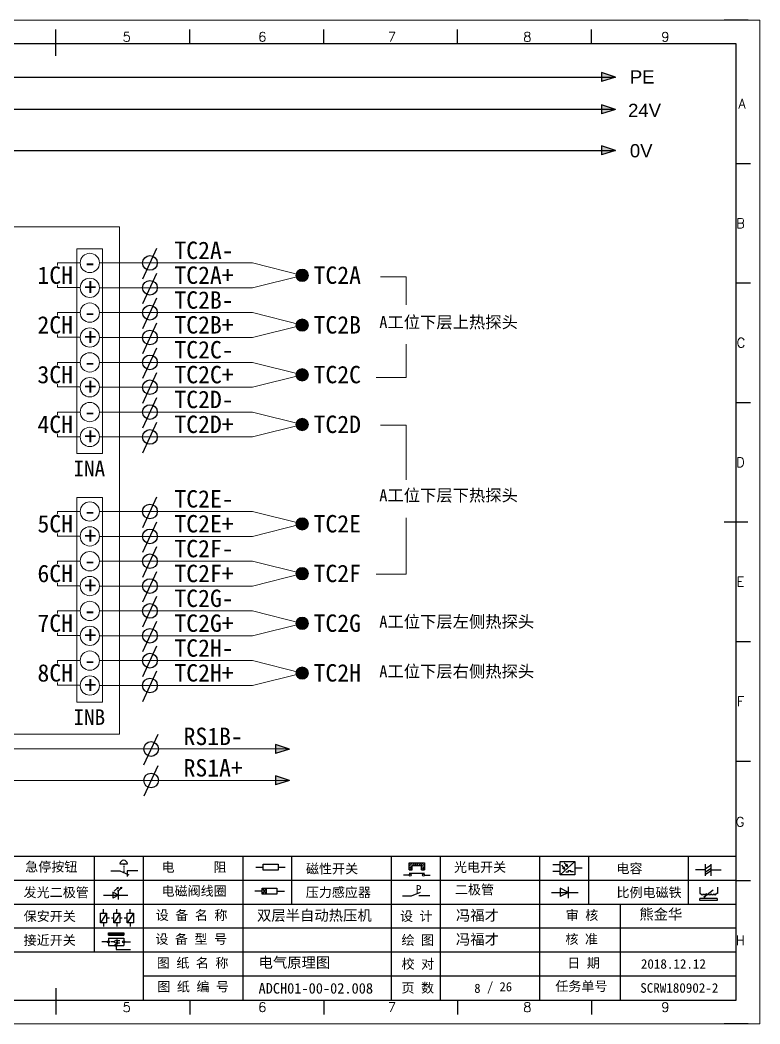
# Model space of a CAD drawing. Extents: x 33864 to 41687, y -3582 to -110.
# Drawn here: x 38075.4 to 38230.1, y -2914.6 to -2704.6 of the extents above; entities that cross this region are included whole.
import ezdxf
from ezdxf.enums import TextEntityAlignment as Align

# ---------------------------------------------------------------- set-up
doc = ezdxf.new("R2010")
doc.units = 0
doc.header["$MEASUREMENT"] = 0
doc.layers.add('AE_BOR', color=1, linetype='Continuous')
doc.layers.add('MISC', color=2, linetype='Continuous')
doc.styles.add('WD', font='romans.shx', dxfattribs={"bigfont": 'gbcbig.shx'})
doc.styles.add('样式 0', font='')
doc.styles.add('样式 8', font='arial.ttf')
doc.styles.add('汉字', font='')
doc.styles.get('样式 0').set_extended_font_data('KaiTi_GB2312')
doc.styles.get('汉字').set_extended_font_data('新宋体')

# ---------------------------------------------------------------- blocks, each defined once
blk = doc.blocks.new('磁性开关')
at = {"linetype": 'ByBlock'}
h = blk.add_hatch(dxfattribs=at)
h.set_pattern_fill('ANSI31', color=256, scale=0.1, style=0)
h.set_pattern_definition([(45, (0, 0), (-0.224506403, 0.224506403), [])])
h.paths.add_polyline_path([(-1907.69, -775.29), (-1910.88, -775.29), (-1910.88, -776.69), (-1910.25, -776.69), (-1910.25, -775.79), (-1908.31, -775.79), (-1908.31, -776.69), (-1907.69, -776.69)])
for p, q in [((-1910.88, -776.69), (-1910.88, -775.29)), ((-1910.88, -775.29), (-1907.69, -775.29)), ((-1910.88, -776.69), (-1910.25, -776.69)), ((-1910.25, -776.69), (-1910.25, -775.79)), ((-1910.25, -775.79), (-1908.31, -775.79)), ((-1908.31, -776.69), (-1908.31, -775.79)), ((-1908.31, -776.69), (-1907.69, -776.69)), ((-1907.69, -775.29), (-1907.69, -776.69)), ((-1910.91, -777.81), (-1912.09, -777.81)), ((-1910.88, -777.39), (-1907.69, -777.39)), ((-1907.66, -777.81), (-1906.48, -777.81))]:
    blk.add_line(p, q, dxfattribs=at)
for centre in [(-1910.68, -777.81), (-1907.88, -777.81)]:
    blk.add_circle(centre, 0.225, dxfattribs=at)
blk = doc.blocks.new('光电开关')
at = {"linetype": 'ByBlock'}
h = blk.add_hatch(dxfattribs=at)
h.set_pattern_fill('ANSI31', color=256, scale=0.01, style=0)
h.set_pattern_definition([(45, (0.172267, 0), (-0.0224506403, 0.0224506403), [])])
h.paths.add_polyline_path([(-1882.44, -776.34), (-1882.5, -775.91), (-1882.68, -776.07)])
h.paths.add_polyline_path([(-1882.44, -776.34), (-1882.68, -776.07), (-1882.86, -776.23)])
h.paths.add_polyline_path([(-1883.11, -776.45), (-1883.29, -776.61), (-1883.05, -776.88)])
h.paths.add_polyline_path([(-1883.29, -776.61), (-1883.47, -776.77), (-1883.05, -776.88)])
for p, q in [((-1884.01, -775.96), (-1885.56, -775.96)), ((-1880.91, -775.3), (-1884.01, -778.05)), ((-1883.75, -776.09), (-1883.05, -776.88)), ((-1883.11, -776.45), (-1883.47, -776.77)), ((-1883.05, -776.88), (-1883.47, -776.77)), ((-1883.14, -775.55), (-1882.44, -776.34)), ((-1883.05, -776.88), (-1883.11, -776.45)), ((-1882.5, -775.91), (-1882.86, -776.23)), ((-1882.44, -776.34), (-1882.86, -776.23)), ((-1882.44, -776.34), (-1882.5, -775.91)), ((-1879.37, -776.67), (-1880.91, -776.67)), ((-1884.01, -777.39), (-1885.56, -777.39)), ((-1882.78, -777.47), (-1882.23, -777.47)), ((-1882.23, -777.47), (-1882.23, -777.14)), ((-1882.23, -777.14), (-1881.78, -777.14)), ((-1881.78, -777.47), (-1881.78, -777.14)), ((-1881.23, -777.47), (-1881.78, -777.47))]:
    blk.add_line(p, q, dxfattribs=at)
blk.add_lwpolyline([(-1884.01, -775.3), (-1880.91, -775.3), (-1880.91, -778.05), (-1884.01, -778.05)], close=True, dxfattribs=at)
blk = doc.blocks.new('电磁阀线圈')
at = {"linetype": 'ByBlock'}
for p, q in [((-1854.61, -796.54), (-1856.17, -796.54)), ((-1854.61, -795.92), (-1853.75, -797.16)), ((-1853.75, -795.92), (-1854.61, -797.16)), ((-1853.75, -795.92), (-1853.75, -797.16)), ((-1851.53, -796.54), (-1849.97, -796.54))]:
    blk.add_line(p, q, dxfattribs=at)
blk.add_lwpolyline([(-1854.61, -795.92), (-1851.53, -795.92), (-1851.53, -797.16), (-1854.61, -797.16)], close=True, dxfattribs=at)
blk = doc.blocks.new('压力感应器')
at = {"linetype": 'ByBlock'}
for p, q in [((-1815.59, -777.73), (-1813.71, -776.93)), ((-1817.44, -777.73), (-1815.59, -777.73)), ((-1811.78, -777.73), (-1814.05, -777.73))]:
    blk.add_line(p, q, dxfattribs=at)
at = {"linetype": 'ByBlock', "insert": (-1814.65, -775.48), "char_height": 1.68, "width": 1.2242, "attachment_point": 1}
blk.add_mtext('{\\fNSimSun|b0|i0|c134|p49;P}', dxfattribs=at)
blk = doc.blocks.new('二极管')
at = {"linetype": 'ByBlock'}
for p, q in [((-1787.52, -776.77), (-1781.92, -776.77)), ((-1783.97, -776.77), (-1785.69, -775.9)), ((-1785.69, -775.9), (-1785.69, -777.65)), ((-1783.97, -776.77), (-1785.69, -777.65)), ((-1783.97, -777.99), (-1783.97, -775.56))]:
    blk.add_line(p, q, dxfattribs=at)
blk = doc.blocks.new('电容')
at = {"linetype": 'ByBlock'}
for p, q in [((-1756.08, -782.99), (-1756.08, -780.56)), ((-1754.86, -780.79), (-1756.08, -781.55)), ((-1754.86, -782.99), (-1754.86, -780.56)), ((-1756.08, -781.77), (-1758.13, -781.77)), ((-1754.86, -781.44), (-1756.08, -782.2)), ((-1754.86, -781.99), (-1756.08, -782.75)), ((-1754.86, -781.77), (-1752.81, -781.77))]:
    blk.add_line(p, q, dxfattribs=at)
blk = doc.blocks.new('发光二极管')
at = {"linetype": 'ByBlock'}
for p, q in [((-1755.78, -785.92), (-1754.89, -785.14)), ((-1754.89, -785.14), (-1755.2, -785.22)), ((-1755.2, -785.22), (-1755.01, -785.43)), ((-1755.08, -785.92), (-1754.18, -785.14)), ((-1754.89, -785.14), (-1755.01, -785.43)), ((-1754.18, -785.14), (-1754.49, -785.22)), ((-1754.49, -785.22), (-1754.31, -785.43)), ((-1754.18, -785.14), (-1754.31, -785.43)), ((-1758.01, -786.77), (-1752.89, -786.77)), ((-1754.84, -786.77), (-1756.04, -786.16)), ((-1756.04, -786.16), (-1756.04, -787.39)), ((-1754.84, -786.77), (-1756.04, -787.39)), ((-1754.84, -787.63), (-1754.84, -785.92))]:
    blk.add_line(p, q, dxfattribs=at)
blk = doc.blocks.new('比例电磁阀')
at = {"linetype": 'ByBlock'}
for p, q in [((-1757.26, -775.38), (-1757.26, -776.71)), ((-1757.26, -776.71), (-1757.05, -776.71)), ((-1754.5, -775.98), (-1756.35, -777.44)), ((-1753.58, -776.71), (-1753.8, -776.71)), ((-1753.58, -775.38), (-1753.58, -776.71)), ((-1753.6, -777.73), (-1757.25, -777.73)), ((-1757.25, -778.13), (-1757.25, -777.73)), ((-1753.6, -778.13), (-1757.25, -778.13)), ((-1756.35, -777.44), (-1756.25, -777.25)), ((-1756.35, -777.44), (-1756.15, -777.38)), ((-1756.15, -777.38), (-1756.25, -777.25)), ((-1753.6, -777.73), (-1753.6, -778.13))]:
    blk.add_line(p, q, dxfattribs=at)
for centre in [(-1756.78, -776.71), (-1756.24, -776.71), (-1755.7, -776.71), (-1755.15, -776.71), (-1754.61, -776.71), (-1754.07, -776.71)]:
    blk.add_arc(centre, 0.271, 180, 0, dxfattribs=at)
blk = doc.blocks.new('保安开关')
at = {"linetype": 'ByBlock'}
for p, q in [((-1757.33, -790.79), (-1758.6, -792.81)), ((-1757.96, -790.79), (-1757.96, -789.97)), ((-1754.54, -790.79), (-1755.81, -792.81)), ((-1755.17, -790.79), (-1755.17, -789.97)), ((-1751.75, -790.79), (-1753.02, -792.81)), ((-1752.39, -790.79), (-1752.39, -789.97)), ((-1757.96, -792.81), (-1757.96, -793.62)), ((-1757.33, -791.8), (-1756.72, -791.8)), ((-1756.35, -791.8), (-1755.89, -791.8)), ((-1755.17, -792.81), (-1755.17, -793.62)), ((-1754.52, -791.8), (-1754.06, -791.8)), ((-1753.69, -791.8), (-1753.08, -791.8)), ((-1752.39, -792.81), (-1752.39, -793.62))]:
    blk.add_line(p, q, dxfattribs=at)
for points in [[(-1758.6, -790.79), (-1757.33, -790.79), (-1757.33, -792.81), (-1758.6, -792.81)], [(-1755.81, -790.79), (-1754.54, -790.79), (-1754.54, -792.81), (-1755.81, -792.81)], [(-1753.02, -790.79), (-1751.75, -790.79), (-1751.75, -792.81), (-1753.02, -792.81)]]:
    blk.add_lwpolyline(points, close=True, dxfattribs=at)
blk = doc.blocks.new('接近开关')
at = {"linetype": 'ByBlock'}
h = blk.add_hatch(dxfattribs=at)
h.set_pattern_fill('ANSI31', color=256, scale=0.01, style=0)
h.set_pattern_definition([(45, (-89.131516, -30.795668), (-0.0224506403, 0.0224506403), [])])
h.paths.add_polyline_path([(-1513.76, -1123.35), (-1513.76, -1122.85), (-1516.96, -1122.85), (-1516.96, -1123.35)])
for p, q in [((-1516.96, -1123.35), (-1516.96, -1122.85)), ((-1516.96, -1122.85), (-1513.76, -1122.85)), ((-1516.96, -1123.35), (-1513.76, -1123.35)), ((-1513.76, -1122.85), (-1513.76, -1123.35)), ((-1517.18, -1124.71), (-1518.36, -1124.71)), ((-1516.96, -1123.95), (-1513.76, -1123.95)), ((-1516.96, -1123.95), (-1516.96, -1125.47)), ((-1516.96, -1125.47), (-1513.76, -1125.47)), ((-1515.91, -1124.71), (-1516.45, -1124.71)), ((-1515.11, -1124.31), (-1515.91, -1124.71)), ((-1515.11, -1125.11), (-1515.91, -1124.71)), ((-1515.33, -1124.53), (-1515.17, -1124.53)), ((-1515.33, -1124.88), (-1515.17, -1124.88)), ((-1515.25, -1124.45), (-1515.25, -1124.61)), ((-1515.11, -1124.31), (-1515.11, -1125.11)), ((-1515.11, -1124.48), (-1514.58, -1124.48)), ((-1515.11, -1124.94), (-1514.58, -1124.94)), ((-1513.76, -1123.95), (-1513.76, -1125.47)), ((-1513.54, -1124.71), (-1512.36, -1124.71)), ((-1515.36, -1125.69), (-1515.36, -1126.36)), ((-1515.36, -1126.36), (-1512.36, -1126.36))]:
    blk.add_line(p, q, dxfattribs=at)
for centre in [(-1516.96, -1124.71), (-1515.36, -1125.47), (-1513.76, -1124.71)]:
    blk.add_circle(centre, 0.225, dxfattribs=at)
blk = doc.blocks.new('电阻')
at = {"linetype": 'ByBlock'}
for p, q in [((-3.09, 0), (-1.57, 0)), ((1.57, 0), (3.09, 0))]:
    blk.add_line(p, q, dxfattribs=at)
blk.add_lwpolyline([(-1.57, 0.63), (1.57, 0.63), (1.57, -0.63), (-1.57, -0.63)], close=True, dxfattribs=at)
blk = doc.blocks.new('急停按钮')
at = {"linetype": 'ByBlock'}
for p, q in [((-1.86, 0), (0, 0)), ((0, 0), (1.88, -0.81)), ((0.06, 1.45), (1.61, 1.45)), ((0.83, 1.45), (0.83, 1.24)), ((0.83, 1.07), (0.83, 0.85)), ((0.83, 0.68), (0.83, 0.47)), ((0.83, 0.29), (0.83, 0.08)), ((3.81, 0), (1.54, 0)), ((1.54, 0), (1.54, -1.15)), ((0.83, -0.09), (0.83, -0.24))]:
    blk.add_line(p, q, dxfattribs=at)
blk.add_arc((0.83, 1.45), 0.774, 0, 180)

msp = doc.modelspace()

# ---------------------------------------------------------------- hatches: boundary and pattern name
for points in [[(38196.983, -2722.406), (38199.902, -2723.341), (38196.983, -2724.276)], [(38196.983, -2730.971), (38199.902, -2731.907), (38196.983, -2732.842)], [(38128.806, -2856.203), (38131.724, -2857.138), (38128.806, -2858.073)], [(38128.806, -2862.784), (38131.724, -2863.72), (38128.806, -2864.655)]]:
    msp.add_hatch(color=256).paths.add_polyline_path(points)
at = {"lineweight": 0}
h = msp.add_hatch(color=256, dxfattribs=at)
edge = h.paths.add_edge_path()
edge.add_arc((38134.369, -2758.055), 1.3, 0, 360)
h = msp.add_hatch(color=256, dxfattribs=at)
edge = h.paths.add_edge_path()
edge.add_arc((38134.369, -2768.455), 1.3, 0, 360)
h = msp.add_hatch(color=256, dxfattribs=at)
edge = h.paths.add_edge_path()
edge.add_arc((38134.369, -2778.855), 1.3, 0, 360)
h = msp.add_hatch(color=256, dxfattribs=at)
edge = h.paths.add_edge_path()
edge.add_arc((38134.369, -2789.255), 1.3, 0, 360)
h = msp.add_hatch(color=256, dxfattribs=at)
edge = h.paths.add_edge_path()
edge.add_arc((38134.369, -2810.055), 1.3, 0, 360)
h = msp.add_hatch(color=256, dxfattribs=at)
edge = h.paths.add_edge_path()
edge.add_arc((38134.369, -2820.455), 1.3, 0, 360)
h = msp.add_hatch(color=256, dxfattribs=at)
edge = h.paths.add_edge_path()
edge.add_arc((38134.369, -2830.855), 1.3, 0, 360)
h = msp.add_hatch(color=256, dxfattribs=at)
edge = h.paths.add_edge_path()
edge.add_arc((38134.369, -2841.255), 1.3, 0, 360)
at = {"layer": 'MISC'}
msp.add_hatch(color=256, dxfattribs=at).paths.add_polyline_path([(38196.983, -2715.641), (38199.902, -2716.576), (38196.983, -2717.512)])

# ---------------------------------------------------------------- linework, layer by layer
for p, q in [((38225.096, -2709.649), (37938.096, -2709.649)), ((38225.096, -2909.649), (38225.096, -2709.649)), ((38199.902, -2723.341), (38196.983, -2722.406)), ((38196.983, -2722.406), (38196.983, -2724.276)), ((38199.902, -2723.341), (38196.983, -2724.276)), ((37964.185, -2731.907), (38199.902, -2731.907)), ((38199.902, -2731.907), (38196.983, -2730.971)), ((38196.983, -2730.971), (38196.983, -2732.842)), ((38199.902, -2731.907), (38196.983, -2732.842)), ((38101.022, -2758.767), (38103.974, -2752.38)), ((38101.022, -2763.967), (38103.974, -2757.58)), ((38101.022, -2769.167), (38103.974, -2762.78)), ((38101.022, -2774.367), (38103.974, -2767.98)), ((38101.022, -2779.567), (38103.974, -2773.18)), ((38101.022, -2784.767), (38103.974, -2778.38)), ((38101.022, -2789.967), (38103.974, -2783.58)), ((38101.022, -2795.167), (38103.974, -2788.78)), ((38101.022, -2810.767), (38103.974, -2804.38)), ((38101.022, -2815.967), (38103.974, -2809.58)), ((38101.022, -2821.167), (38103.974, -2814.78)), ((38101.022, -2826.367), (38103.974, -2819.98)), ((38101.022, -2831.567), (38103.974, -2825.18)), ((38101.022, -2836.767), (38103.974, -2830.38)), ((38101.022, -2841.967), (38103.974, -2835.58)), ((38101.022, -2847.167), (38103.974, -2840.78)), ((38101.276, -2860.446), (38104.228, -2854.059)), ((38131.724, -2857.138), (38128.806, -2856.203)), ((38128.806, -2856.203), (38128.806, -2858.073)), ((38131.724, -2857.138), (38128.806, -2858.073)), ((38101.29, -2866.943), (38104.242, -2860.555)), ((38131.724, -2863.72), (38128.806, -2862.784)), ((38128.806, -2862.784), (38128.806, -2864.655)), ((38131.724, -2863.72), (38128.806, -2864.655)), ((37943.126, -2909.649), (38222.626, -2909.649)), ((38063.893, -2909.649), (38123.843, -2909.649)), ((38123.843, -2909.649), (38192.628, -2909.649))]:
    msp.add_line(p, q)
at = {"color": 0}
msp.add_line((38199.902, -2723.341), (37964.185, -2723.341), dxfattribs=at)
at = {"lineweight": 0}
for p, q in [((38020.071, -2747.905), (38096.193, -2747.905)), ((38096.193, -2747.905), (38096.193, -2854.054)), ((38087.216, -2752.538), (38092.594, -2752.538)), ((38087.216, -2795.348), (38087.216, -2752.538)), ((38092.594, -2752.538), (38092.594, -2795.348)), ((38087.936, -2755.455), (38083.198, -2755.455)), ((38083.198, -2755.455), (38083.198, -2756.022)), ((38091.975, -2755.455), (38123.969, -2755.455)), ((38134.369, -2758.055), (38123.969, -2755.455)), ((38134.369, -2758.055), (38123.969, -2760.655)), ((38150.762, -2758.387), (38156.118, -2758.387)), ((38156.118, -2758.387), (38156.118, -2764.246)), ((38083.198, -2760.034), (38083.198, -2760.6)), ((38087.936, -2760.6), (38083.198, -2760.6)), ((38091.975, -2760.655), (38123.969, -2760.655)), ((38087.936, -2765.855), (38083.198, -2765.855)), ((38083.198, -2765.855), (38083.198, -2766.422)), ((38091.975, -2765.855), (38123.969, -2765.855)), ((38134.369, -2768.455), (38123.969, -2765.855)), ((38134.369, -2768.455), (38123.969, -2771.055)), ((38083.198, -2770.434), (38083.198, -2771)), ((38087.936, -2771), (38083.198, -2771)), ((38091.975, -2771.055), (38123.969, -2771.055)), ((38156.118, -2772.472), (38156.118, -2779.401)), ((38087.936, -2776.255), (38083.198, -2776.255)), ((38083.198, -2776.255), (38083.198, -2776.822)), ((38091.975, -2776.255), (38123.969, -2776.255)), ((38134.369, -2778.855), (38123.969, -2776.255)), ((38134.369, -2778.855), (38123.969, -2781.455)), ((38149.809, -2779.401), (38156.118, -2779.401)), ((38083.198, -2780.834), (38083.198, -2781.4)), ((38087.936, -2781.4), (38083.198, -2781.4)), ((38091.975, -2781.455), (38123.969, -2781.455)), ((38087.936, -2786.655), (38083.198, -2786.655)), ((38083.198, -2786.655), (38083.198, -2787.222)), ((38091.975, -2786.655), (38123.969, -2786.655)), ((38134.369, -2789.255), (38123.969, -2786.655)), ((38134.369, -2789.255), (38123.969, -2791.855)), ((38150.762, -2789.367), (38156.118, -2789.367)), ((38156.118, -2789.367), (38156.118, -2800.815)), ((38083.198, -2791.234), (38083.198, -2791.8)), ((38087.936, -2791.8), (38083.198, -2791.8)), ((38091.975, -2791.855), (38123.969, -2791.855)), ((38092.594, -2795.348), (38087.216, -2795.348)), ((38087.216, -2804.538), (38092.594, -2804.538)), ((38087.216, -2847.348), (38087.216, -2804.538)), ((38092.594, -2804.538), (38092.594, -2847.348)), ((38087.936, -2807.455), (38083.198, -2807.455)), ((38083.198, -2807.455), (38083.198, -2808.022)), ((38091.975, -2807.455), (38123.969, -2807.455)), ((38134.369, -2810.055), (38123.969, -2807.455)), ((38156.118, -2808.744), (38156.118, -2820.544)), ((38134.369, -2810.055), (38123.969, -2812.655)), ((38083.198, -2812.034), (38083.198, -2812.6)), ((38087.936, -2812.6), (38083.198, -2812.6)), ((38091.975, -2812.655), (38123.969, -2812.655)), ((38087.936, -2817.855), (38083.198, -2817.855)), ((38083.198, -2817.855), (38083.198, -2818.422)), ((38091.975, -2817.855), (38123.969, -2817.855)), ((38134.369, -2820.455), (38123.969, -2817.855)), ((38134.369, -2820.455), (38123.969, -2823.055)), ((38149.809, -2820.544), (38156.118, -2820.544)), ((38083.198, -2822.434), (38083.198, -2823)), ((38087.936, -2823), (38083.198, -2823)), ((38091.975, -2823.055), (38123.969, -2823.055)), ((38087.936, -2828.255), (38083.198, -2828.255)), ((38083.198, -2828.255), (38083.198, -2828.822)), ((38091.975, -2828.255), (38123.969, -2828.255)), ((38134.369, -2830.855), (38123.969, -2828.255)), ((38083.198, -2832.834), (38083.198, -2833.4)), ((38134.369, -2830.855), (38123.969, -2833.455)), ((38087.936, -2833.4), (38083.198, -2833.4)), ((38091.975, -2833.455), (38123.969, -2833.455)), ((38087.936, -2838.655), (38083.198, -2838.655)), ((38083.198, -2838.655), (38083.198, -2839.222)), ((38091.975, -2838.655), (38123.969, -2838.655)), ((38134.369, -2841.255), (38123.969, -2838.655)), ((38134.369, -2841.255), (38123.969, -2843.855)), ((38083.198, -2843.234), (38083.198, -2843.8)), ((38087.936, -2843.8), (38083.198, -2843.8)), ((38091.975, -2843.855), (38123.969, -2843.855)), ((38092.594, -2847.348), (38087.216, -2847.348)), ((38096.193, -2854.054), (38020.071, -2854.054)), ((38065.132, -2857.134), (38131.724, -2857.134)), ((38055.621, -2863.72), (38131.724, -2863.72))]:
    msp.add_line(p, q, dxfattribs=at)
at = {"linetype": 'ByBlock'}
for p, q in [((38225.096, -2879.649), (37938.096, -2879.649)), ((38225.096, -2884.649), (37938.096, -2884.649)), ((38225.096, -2889.649), (37938.096, -2889.649)), ((38225.096, -2894.649), (37938.096, -2894.649)), ((38225.096, -2899.649), (37938.096, -2899.649)), ((38225.096, -2904.649), (38101.12, -2904.649))]:
    msp.add_line(p, q, dxfattribs=at)
at = {"lineweight": -2}
for p, q in [((38090.882, -2879.649), (38090.882, -2899.649)), ((38101.12, -2879.649), (38101.12, -2909.565)), ((38121.93, -2879.649), (38121.93, -2889.649)), ((38132.168, -2879.649), (38132.168, -2889.649)), ((38152.978, -2879.649), (38152.978, -2889.649)), ((38163.216, -2879.649), (38163.216, -2889.649)), ((38184.026, -2879.649), (38184.026, -2889.649)), ((38194.264, -2879.649), (38194.264, -2889.649)), ((38215.074, -2879.649), (38215.074, -2889.649)), ((38121.93, -2889.649), (38121.93, -2909.565)), ((38152.978, -2889.649), (38152.978, -2909.649)), ((38163.216, -2889.649), (38163.216, -2909.649)), ((38184.026, -2889.649), (38184.026, -2909.649)), ((38200.879, -2889.649), (38200.879, -2909.649))]:
    msp.add_line(p, q, dxfattribs=at)
at = {"ltscale": 2}
for p, q in [((38225.096, -2909.649), (38225.096, -2888.203)), ((38192.628, -2909.649), (38222.626, -2909.649)), ((38192.628, -2909.649), (38225.096, -2909.649))]:
    msp.add_line(p, q, dxfattribs=at)
at = {"lineweight": 0}
for centre, radius in [((38089.955, -2755.455), 2.02), ((38134.369, -2758.055), 1.3), ((38089.955, -2760.655), 2.02), ((38089.955, -2765.855), 2.02), ((38134.369, -2768.455), 1.3), ((38089.955, -2771.055), 2.02), ((38089.955, -2776.255), 2.02), ((38134.369, -2778.855), 1.3), ((38089.955, -2781.455), 2.02), ((38089.955, -2786.655), 2.02), ((38134.369, -2789.255), 1.3), ((38089.955, -2791.855), 2.02), ((38089.955, -2807.455), 2.02), ((38134.369, -2810.055), 1.3), ((38089.955, -2812.655), 2.02), ((38089.955, -2817.855), 2.02), ((38134.369, -2820.455), 1.3), ((38089.955, -2823.055), 2.02), ((38089.955, -2828.255), 2.02), ((38134.369, -2830.855), 1.3), ((38089.955, -2833.455), 2.02), ((38089.955, -2838.655), 2.02), ((38134.369, -2841.255), 1.3), ((38089.955, -2843.855), 2.02)]:
    msp.add_circle(centre, radius, dxfattribs=at)
at = {"color": 6}
for centre in [(38102.526, -2755.455), (38102.526, -2760.655), (38102.526, -2765.855), (38102.526, -2771.055), (38102.526, -2776.255), (38102.526, -2781.455), (38102.526, -2786.655), (38102.526, -2791.855), (38102.526, -2807.455), (38102.526, -2812.655), (38102.526, -2817.855), (38102.526, -2823.055), (38102.526, -2828.255), (38102.526, -2833.455), (38102.526, -2838.655), (38102.526, -2843.855), (38102.78, -2857.134), (38102.78, -2863.72)]:
    msp.add_circle(centre, 1.538, dxfattribs=at)
at = {"layer": 'AE_BOR', "color": 1, "lineweight": 15}
for p, q in [((37933.093, -2704.649), (38230.093, -2704.649)), ((38230.093, -2704.649), (38230.093, -2914.649)), ((38230.093, -2914.649), (37933.093, -2914.649))]:
    msp.add_line(p, q, dxfattribs=at)
at = {"layer": 'AE_BOR', "lineweight": 30}
for p, q in [((38227.626, -2704.649), (38222.626, -2704.649)), ((38227.626, -2914.649), (38222.626, -2914.649))]:
    msp.add_line(p, q, dxfattribs=at)
at = {"layer": 'AE_BOR'}
for p, q in [((38082.876, -2709.649), (38082.876, -2706.649)), ((38110.876, -2709.649), (38110.876, -2706.649)), ((38138.876, -2709.649), (38138.876, -2706.649)), ((38166.876, -2709.649), (38166.876, -2706.649)), ((38194.876, -2709.649), (38194.876, -2706.649)), ((38225.096, -2734.649), (38228.096, -2734.649)), ((38225.096, -2759.649), (38228.096, -2759.649)), ((38225.096, -2784.649), (38228.096, -2784.649)), ((38225.096, -2834.649), (38228.096, -2834.649)), ((38225.096, -2859.649), (38228.096, -2859.649)), ((38225.096, -2884.649), (38228.096, -2884.649)), ((38082.876, -2909.649), (38082.876, -2912.649)), ((38110.876, -2909.649), (38110.876, -2912.649)), ((38138.876, -2909.649), (38138.876, -2912.649)), ((38166.876, -2909.649), (38166.876, -2912.649)), ((38194.876, -2909.649), (38194.876, -2912.649))]:
    msp.add_line(p, q, dxfattribs=at)
at = {"layer": 'AE_BOR', "color": 2, "lineweight": 30}
for p, q in [((38082.876, -2712.149), (38082.876, -2707.149)), ((38222.596, -2809.649), (38227.596, -2809.649)), ((38082.876, -2907.149), (38082.876, -2912.149)), ((38082.876, -2909.649), (38082.876, -2912.149))]:
    msp.add_line(p, q, dxfattribs=at)
at = {"layer": 'MISC'}
for p, q in [((37964.198, -2716.576), (38199.902, -2716.576)), ((38199.902, -2716.576), (38196.983, -2715.641)), ((38196.983, -2715.641), (38196.983, -2717.512)), ((38199.902, -2716.576), (38196.983, -2717.512))]:
    msp.add_line(p, q, dxfattribs=at)

# ---------------------------------------------------------------- block references
for name, p in [('急停按钮', (38096.208, -2882.634)), ('电阻', (38127.749, -2881.873))]:
    msp.add_blockref(name, p)
at = {"linetype": 'ByBlock'}
for name, p in [('磁性开关', (40067.622, -2105.69)), ('光电开关', (40072.317, -2105.381)), ('电容', (39974.784, -2100.668)), ('发光二极管', (39850.808, -2100.957)), ('电磁阀线圈', (39980.618, -2090.352)), ('压力感应器', (39972.816, -2110.134)), ('二极管', (39974.005, -2110.376)), ('比例电磁阀', (39974.784, -2110.668)), ('保安开关', (39850.808, -2100.668)), ('接近开关', (39610.809, -1772.752))]:
    msp.add_blockref(name, p, dxfattribs=at)

# ---------------------------------------------------------------- texts
at = {"char_height": 2.772, "attachment_point": 1, "style": '样式 8'}
for s, insert, width in [('24V', (38202.522, -2722.16), 15.27425), ('0V', (38202.897, -2730.596), 4.96666)]:
    msp.add_mtext(s, dxfattribs=dict(at, insert=insert, width=width))
at = {"lineweight": 0, "attachment_point": 1}
for s, insert, char_height, width in [('{\\fSimSun|b0|i0|c134|p2;A工位下层上热探头}', (38150.499, -2766.588), 2.5, 30.5159), ('{\\fSimSun|b0|i0|c134|p2;INA}', (38086.533, -2796.841), 3.25, 9.25756), ('{\\fSimSun|b0|i0|c134|p2;A工位下层下热探头}', (38150.499, -2802.814), 2.5, 31.52519), ('{\\fSimSun|b0|i0|c134|p2;A工位下层左侧热探头}', (38150.499, -2829.241), 2.5, 39.5669), ('{\\fSimSun|b0|i0|c134|p2;A工位下层右侧热探头}', (38150.499, -2839.641), 2.5, 39.5669), ('{\\fSimSun|b0|i0|c134|p2;INB}', (38086.533, -2848.841), 3.25, 9.25756)]:
    msp.add_mtext(s, dxfattribs=dict(at, insert=insert, char_height=char_height, width=width))
at = {"char_height": 2, "attachment_point": 1, "style": '汉字'}
for s, insert in [('{\\fKaiTi_GB2312|b0|i0|c134|p49;急停按钮}', (38076.447, -2880.77)), ('{\\fKaiTi_GB2312|b0|i0|c134|p49;电      阻}', (38104.954, -2880.842)), ('{\\fKaiTi_GB2312|b0|i0|c134|p49;磁性开关}', (38135.165, -2881.178)), ('{\\fKaiTi_GB2312|b0|i0|c134|p49;光电开关}', (38166.115, -2880.841)), ('{\\fKaiTi_GB2312|b0|i0|c134|p49;电容}', (38200.091, -2881.129)), ('{\\fKaiTi_GB2312|b0|i0|c134|p49;二极管}', (38166.297, -2885.557)), ('{\\fKaiTi_GB2312|b0|i0|c134|p49;发光二极管}', (38076.115, -2886.129)), ('{\\fKaiTi_GB2312|b0|i0|c134|p49;电磁阀线圈}', (38104.954, -2885.842)), ('{\\fKaiTi_GB2312|b0|i0|c134|p49;压力感应器}', (38135.112, -2886.119)), ('{\\fKaiTi_GB2312|b0|i0|c134|p49;比例电磁铁}', (38200.091, -2886.129)), ('{\\fKaiTi_GB2312|b0|i0|c134|p49;保安开关}', (38076.115, -2891.129)), ('{\\fKaiTi_GB2312|b0|i0|c134|p0;设 备 名 称}', (38103.747, -2890.894)), ('{\\fKaiTi_GB2312|b0|i0|c134|p0;设 计}', (38154.814, -2891.11)), ('{\\fKaiTi_GB2312|b0|i0|c134|p0;审 核}', (38189.482, -2890.9)), ('{\\fKaiTi_GB2312|b0|i0|c134|p49;接近开关}', (38076.115, -2896.129)), ('{\\fKaiTi_GB2312|b0|i0|c134|p0;设 备 型 号}', (38103.672, -2895.894)), ('{\\fKaiTi_GB2312|b0|i0|c134|p0;绘 图}', (38155.142, -2896.11)), ('{\\fKaiTi_GB2312|b0|i0|c134|p0;核 准}', (38189.411, -2895.9)), ('{\\fKaiTi_GB2312|b0|i0|c134|p0;图 纸 名 称}', (38103.956, -2900.894)), ('{\\fKaiTi_GB2312|b0|i0|c134|p0;校 对}', (38155.142, -2901.11)), ('{\\fKaiTi_GB2312|b0|i0|c134|p0;日 期}', (38189.808, -2900.9)), ('{\\fKaiTi_GB2312|b0|i0|c134|p0;图 纸 编 号}', (38104.074, -2905.846)), ('{\\fKaiTi_GB2312|b0|i0|c134|p0;页 数}', (38155.142, -2906.11)), ('{\\fKaiTi_GB2312|b0|i0|c134|p0;任务单号}', (38187.309, -2905.751)), ('{\\fKaiTi_GB2312|b0|i0|c134|p0;SCRW180902-2}', (38205.073, -2906.124))]:
    msp.add_mtext(s, dxfattribs=dict(at, insert=insert))
at = {"attachment_point": 1}
for s, insert, char_height, width in [('{\\fKaiTi_GB2312|b0|i0|c134|p49;双层半自动热压机}', (38124.915, -2890.84), 2.2, 27.73841), ('{\\fKaiTi_GB2312|b0|i0|c134|p49;冯福才}', (38166.526, -2890.851), 2.2, 15.31746), ('{\\fKaiTi_GB2312|b0|i0|c134|p49;熊金华}', (38204.866, -2890.594), 2.2, 15.31746), ('{\\fKaiTi_GB2312|b0|i0|c134|p49;冯福才}', (38166.526, -2895.851), 2.2, 15.31746), ('{\\fKaiTi_GB2312|b0|i0|c134|p49;电气原理图}', (38125.24, -2900.702), 2.2, 25.88003), ('{\\fKaiTi_GB2312|b0|i0|c134|p49;2018.12.12}', (38205.196, -2901.104), 2, 60.2542), ('{\\fKaiTi_GB2312|b0|i0|c134|p49;ADCH01-00-02.008}', (38125.24, -2906.102), 2.2, 25.68687), ('{\\fKaiTi_GB2312|b0|i0|c134|p49;8}', (38170.36, -2906.23), 1.92, 2.26819), ('{\\fKaiTi_GB2312|b0|i0|c134|p49;/ 26}', (38173.031, -2905.908), 1.92, 6.84443)]:
    msp.add_mtext(s, dxfattribs=dict(at, insert=insert, char_height=char_height, width=width))
at = {"layer": 'AE_BOR', "style": 'WD'}
for s, p in [('5', (38097.687, -2709.149)), ('6', (38126.033, -2709.149)), ('7', (38153.13, -2709.149)), ('8', (38181.46, -2709.149)), ('9', (38210.324, -2709.149)), ('5', (38097.687, -2912.149)), ('6', (38126.033, -2912.149)), ('7', (38153.13, -2912.149)), ('8', (38181.46, -2912.149)), ('9', (38210.324, -2912.149))]:
    msp.add_text(s, height=2, dxfattribs=at).set_placement(p, align=Align.CENTER)
for s, p in [('A', (38227.12, -2722.149)), ('B', (38226.929, -2747.149)), ('C', (38227.025, -2772.149)), ('D', (38226.929, -2797.149)), ('E', (38226.834, -2822.149)), ('F', (38226.834, -2847.149)), ('F', (38226.834, -2847.149)), ('G', (38226.834, -2872.368)), ('H', (38226.929, -2897.149))]:
    msp.add_text(s, height=2, dxfattribs=at).set_placement(p, align=Align.MIDDLE_RIGHT)
at = {"layer": 'MISC', "insert": (38202.897, -2715.156), "char_height": 2.772, "width": 4.96666, "attachment_point": 1, "style": '样式 8'}
msp.add_mtext('PE', dxfattribs=at)
at = {"layer": 'MISC', "color": 0, "char_height": 3.64, "width": 3.36355, "attachment_point": 1, "style": '样式 0'}
for s, insert in [('{\\fNSimSun|b0|i0|c134|p49;TC2A-}', (38107.65, -2750.99)), ('{\\fNSimSun|b0|i0|c134|p49;1CH}', (38079.005, -2756.19)), ('{\\fNSimSun|b0|i0|c134|p49;-}', (38088.752, -2753.508)), ('{\\fNSimSun|b0|i0|c134|p49;TC2A+}', (38107.65, -2756.19)), ('{\\fNSimSun|b0|i0|c134|p49;TC2A}', (38136.758, -2756.19)), ('{\\fNSimSun|b0|i0|c134|p49;+}', (38088.826, -2758.708)), ('{\\fNSimSun|b0|i0|c134|p49;TC2B-}', (38107.65, -2761.39)), ('{\\fNSimSun|b0|i0|c134|p49;2CH}', (38079.005, -2766.59)), ('{\\fNSimSun|b0|i0|c134|p49;-}', (38088.752, -2763.908)), ('{\\fNSimSun|b0|i0|c134|p49;TC2B+}', (38107.65, -2766.59)), ('{\\fNSimSun|b0|i0|c134|p49;TC2B}', (38136.758, -2766.59)), ('{\\fNSimSun|b0|i0|c134|p49;+}', (38088.826, -2769.108)), ('{\\fNSimSun|b0|i0|c134|p49;TC2C-}', (38107.65, -2771.79)), ('{\\fNSimSun|b0|i0|c134|p49;3CH}', (38079.005, -2776.99)), ('{\\fNSimSun|b0|i0|c134|p49;-}', (38088.752, -2774.308)), ('{\\fNSimSun|b0|i0|c134|p49;TC2C+}', (38107.65, -2776.99)), ('{\\fNSimSun|b0|i0|c134|p49;TC2C}', (38136.758, -2776.99)), ('{\\fNSimSun|b0|i0|c134|p49;+}', (38088.826, -2779.508)), ('{\\fNSimSun|b0|i0|c134|p49;TC2D-}', (38107.65, -2782.19)), ('{\\fNSimSun|b0|i0|c134|p49;4CH}', (38079.005, -2787.39)), ('{\\fNSimSun|b0|i0|c134|p49;-}', (38088.752, -2784.708)), ('{\\fNSimSun|b0|i0|c134|p49;TC2D+}', (38107.65, -2787.39)), ('{\\fNSimSun|b0|i0|c134|p49;TC2D}', (38136.758, -2787.39)), ('{\\fNSimSun|b0|i0|c134|p49;+}', (38088.826, -2789.908)), ('{\\fNSimSun|b0|i0|c134|p49;TC2E-}', (38107.65, -2802.99)), ('{\\fNSimSun|b0|i0|c134|p49;-}', (38088.752, -2805.508)), ('{\\fNSimSun|b0|i0|c134|p49;5CH}', (38079.005, -2808.19)), ('{\\fNSimSun|b0|i0|c134|p49;TC2E+}', (38107.65, -2808.19)), ('{\\fNSimSun|b0|i0|c134|p49;TC2E}', (38136.758, -2808.19)), ('{\\fNSimSun|b0|i0|c134|p49;+}', (38088.826, -2810.708)), ('{\\fNSimSun|b0|i0|c134|p49;TC2F-}', (38107.65, -2813.39)), ('{\\fNSimSun|b0|i0|c134|p49;-}', (38088.752, -2815.908)), ('{\\fNSimSun|b0|i0|c134|p49;6CH}', (38079.005, -2818.59)), ('{\\fNSimSun|b0|i0|c134|p49;TC2F+}', (38107.65, -2818.59)), ('{\\fNSimSun|b0|i0|c134|p49;TC2F}', (38136.758, -2818.59)), ('{\\fNSimSun|b0|i0|c134|p49;+}', (38088.826, -2821.108)), ('{\\fNSimSun|b0|i0|c134|p49;TC2G-}', (38107.65, -2823.79)), ('{\\fNSimSun|b0|i0|c134|p49;-}', (38088.752, -2826.308)), ('{\\fNSimSun|b0|i0|c134|p49;7CH}', (38079.005, -2828.99)), ('{\\fNSimSun|b0|i0|c134|p49;TC2G+}', (38107.65, -2828.99)), ('{\\fNSimSun|b0|i0|c134|p49;TC2G}', (38136.758, -2828.99)), ('{\\fNSimSun|b0|i0|c134|p49;+}', (38088.826, -2831.508)), ('{\\fNSimSun|b0|i0|c134|p49;TC2H-}', (38107.65, -2834.19)), ('{\\fNSimSun|b0|i0|c134|p49;-}', (38088.752, -2836.708)), ('{\\fNSimSun|b0|i0|c134|p49;8CH}', (38079.005, -2839.39)), ('{\\fNSimSun|b0|i0|c134|p49;TC2H+}', (38107.65, -2839.39)), ('{\\fNSimSun|b0|i0|c134|p49;TC2H}', (38136.758, -2839.39)), ('{\\fNSimSun|b0|i0|c134|p49;+}', (38088.826, -2841.908)), ('{\\fNSimSun|b0|i0|c134|p49;RS1B-}', (38109.565, -2852.669)), ('{\\fNSimSun|b0|i0|c134|p49;RS1A+}', (38109.565, -2859.254))]:
    msp.add_mtext(s, dxfattribs=dict(at, insert=insert))

doc.saveas('drawing.dxf')
